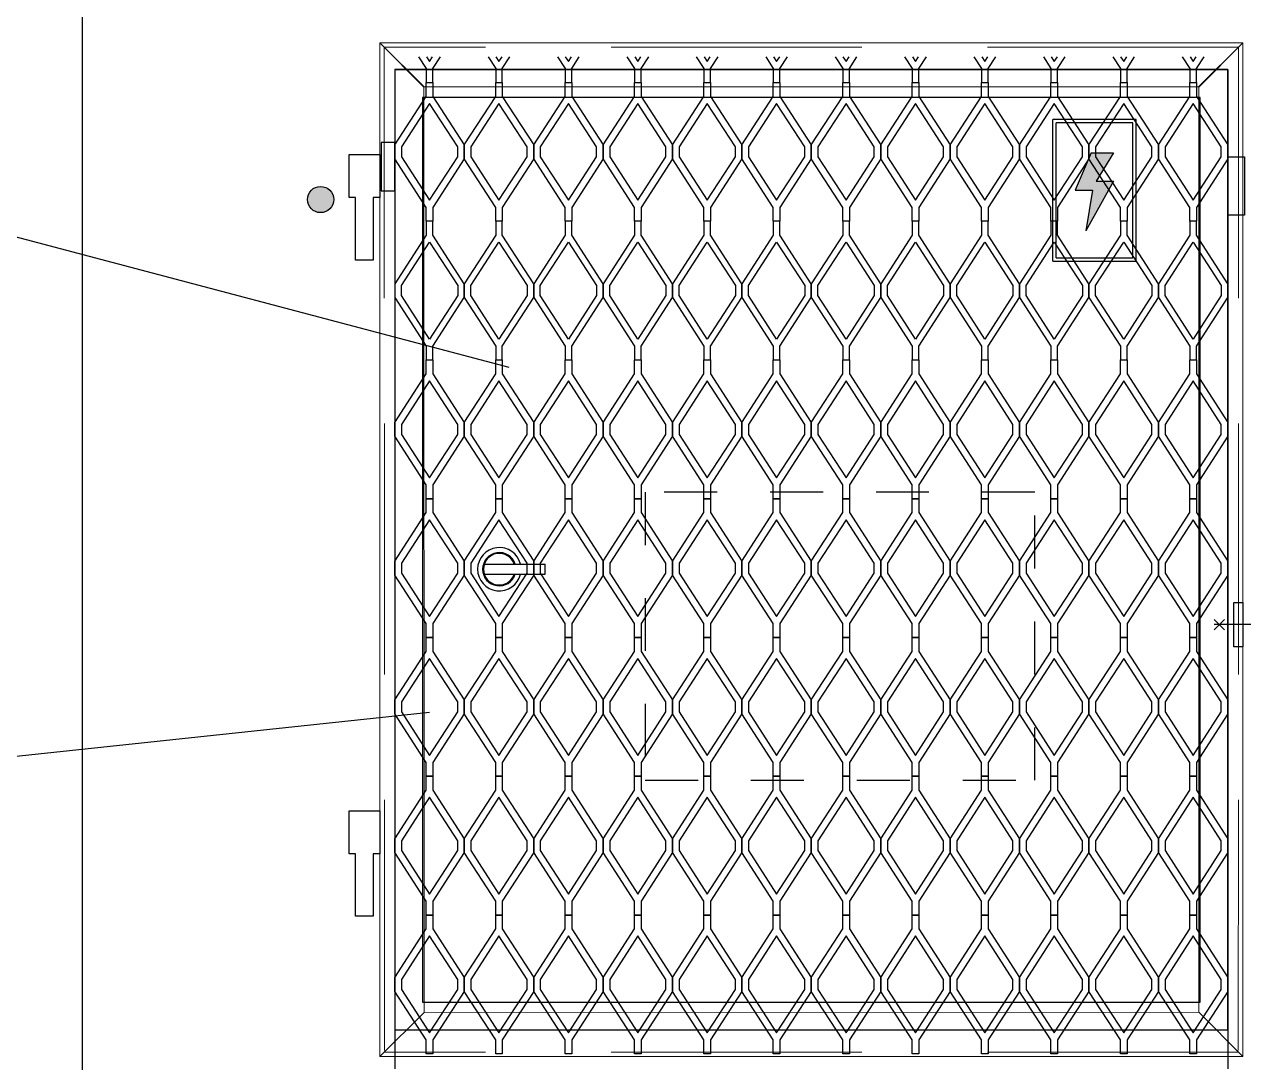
# Model space of a CAD drawing. Header units: inches. Extents: x -7660 to 802, y -193 to 3.
# Drawn here: x 498.898 to 501.201, y -137.889 to -135.927 of the extents above; entities that cross this region are included whole.
import ezdxf

# ---------------------------------------------------------------- set-up
doc = ezdxf.new("R2010")
doc.units = ezdxf.units.IN
doc.header["$MEASUREMENT"] = 0
doc.linetypes.add('HIDDEN', pattern=[0.375, 0.25, -0.125])
for name, color, linetype in [('A instalar', 10, 'Continuous'), ('A_DETALHES', 7, 'Continuous'), ('G', 3, 'Continuous'), ('PENA-02', 1, 'Continuous'), ('PENA-05', 4, 'Continuous'), ('TEXTO', 7, 'Continuous'), ('TR', 6, 'HIDDEN')]:
    doc.layers.add(name, color=color, linetype=linetype)
doc.styles.get("Standard").update_dxf_attribs({"font": 'arial.ttf'})

# ---------------------------------------------------------------- blocks, each defined once
blk = doc.blocks.new('FPROJ')
at = {"color": 6, "linetype": 'Continuous'}
for p, q in [((-3.72, 15.34), (3.72, 22.78)), ((-3.72, 22.78), (3.72, 15.34)), ((-3.72, -21.13), (3.72, -28.57)), ((-3.72, -28.57), (3.72, -21.13))]:
    blk.add_line(p, q, dxfattribs=at)
at = {"color": 3, "linetype": 'Continuous'}
blk.add_line((0, 22.78), (0, -28.57), dxfattribs=at)
at = {"flags": 1}
for tag, p in [('DIAMETRO', (2.4, 0.24)), ('G(FRENTE)', (2.4, -4.1)), ('G(ATRAS)', (2.4, -8.8))]:
    blk.add_attdef(tag, p, '', height=2, dxfattribs=at)
blk = doc.blocks.new('fgdgdf.5.g5fd.56g.d')
at = {"layer": 'TEXTO'}
h = blk.add_hatch(color=8, dxfattribs=at)
h.paths.add_polyline_path([(-3.1935, 2.7366, 0.349248), (-3.2189, 2.7164), (-3.1935, 2.7105)])
h.paths.add_polyline_path([(-3.1935, 2.7105), (-3.2189, 2.7164, 0.056755), (-3.2195, 2.7105, 0.414214), (-3.1935, 2.6844)])
h.paths.add_polyline_path([(-3.1674, 2.7105, 0.414214), (-3.1935, 2.7366), (-3.1935, 2.6844, 0.414214)])
at = {"layer": 'A instalar', "color": 4}
blk.add_line((-3.668, -2.3421), (-3.668, 3.9654), dxfattribs=at)
at = {"layer": 'A_DETALHES', "color": 1, "linetype": 'Continuous'}
for p, q in [((-3.0456, 2.9694), (-3.0456, 0.9777)), ((-3.0456, 2.9694), (-1.3857, 2.9694)), ((-1.3857, 2.9694), (-1.3857, 0.9777)), ((-2.8675, 1.9835), (-2.7462, 1.9835)), ((-2.7462, 1.9636), (-2.7462, 1.9835)), ((-2.8675, 1.9636), (-2.7462, 1.9636))]:
    blk.add_line(p, q, dxfattribs=at)
at = {"layer": 'A_DETALHES', "linetype": 'Continuous'}
for p, q in [((-1.7343, 2.5877), (-1.7343, 2.8699)), ((-1.5683, 2.8699), (-1.7343, 2.8699)), ((-1.7343, 2.5877), (-1.7343, 2.8699)), ((-1.5683, 2.8699), (-1.7343, 2.8699)), ((-1.5683, 2.5877), (-1.5683, 2.8699)), ((-1.5683, 2.5877), (-1.5683, 2.8699)), ((-1.7277, 2.5943), (-1.7277, 2.8632)), ((-1.575, 2.8632), (-1.7277, 2.8632)), ((-1.7277, 2.5943), (-1.7277, 2.8632)), ((-1.575, 2.8632), (-1.7277, 2.8632)), ((-1.575, 2.5943), (-1.575, 2.8632)), ((-1.575, 2.5943), (-1.575, 2.8632)), ((-1.658, 2.8033), (-1.6899, 2.729)), ((-1.658, 2.8033), (-1.6899, 2.729)), ((-1.658, 2.8033), (-1.6138, 2.8033)), ((-1.658, 2.8033), (-1.6138, 2.8033)), ((-1.6138, 2.8033), (-1.6482, 2.7469)), ((-1.6138, 2.8033), (-1.6482, 2.7469)), ((-1.6138, 2.7469), (-1.6686, 2.6481)), ((-1.6138, 2.7469), (-1.6686, 2.6481)), ((-1.6482, 2.7469), (-1.6138, 2.7469)), ((-1.6482, 2.7469), (-1.6138, 2.7469)), ((-1.6899, 2.729), (-1.6555, 2.729)), ((-1.6899, 2.729), (-1.6555, 2.729)), ((-1.6555, 2.729), (-1.6686, 2.6481)), ((-1.6555, 2.729), (-1.6686, 2.6481)), ((-1.7343, 2.5877), (-1.5683, 2.5877)), ((-1.7343, 2.5877), (-1.5683, 2.5877)), ((-1.7277, 2.5943), (-1.575, 2.5943)), ((-1.7277, 2.5943), (-1.575, 2.5943))]:
    blk.add_line(p, q, dxfattribs=at)
at = {"layer": 'A_DETALHES', "color": 1, "linetype": 'HIDDEN', "ltscale": 0.01}
blk.add_lwpolyline([(-2.547, 1.5527), (-1.7702, 1.5527), (-1.7702, 2.127), (-2.547, 2.127)], close=True, dxfattribs=at)
at = {"layer": 'A_DETALHES', "color": 1, "linetype": 'Continuous'}
for radius, start, end in [(0.0432, 13.3424, 346.6576), (0.0432, 13.3424, 346.6576), (0.0332, 17.4576, 342.5424), (0.0332, 17.4576, 342.5424), (0.0315, 18.4085, 341.5915)]:
    blk.add_arc((-2.8375, 1.9735), radius, start, end, dxfattribs=at)
at = {"layer": 'A_DETALHES', "color": 1, "linetype": 'HIDDEN'}
blk.add_arc((-2.8375, 1.9735), 0.0315, 18.4085, 341.5915, dxfattribs=at)
at = {"layer": 'A_DETALHES', "linetype": 'Continuous'}
for points in [[(-1.6555, 2.729), (-1.6899, 2.729), (-1.658, 2.8033), (-1.6899, 2.729)], [(-1.6555, 2.729), (-1.6899, 2.729), (-1.658, 2.8033), (-1.6899, 2.729)], [(-1.6555, 2.729), (-1.658, 2.8033), (-1.6138, 2.8033), (-1.658, 2.8033)], [(-1.6555, 2.729), (-1.658, 2.8033), (-1.6138, 2.8033), (-1.658, 2.8033)], [(-1.6686, 2.6481), (-1.6138, 2.7469), (-1.6482, 2.7469), (-1.6138, 2.7469)], [(-1.6686, 2.6481), (-1.6138, 2.7469), (-1.6482, 2.7469), (-1.6138, 2.7469)], [(-1.6686, 2.6481), (-1.6498, 2.7392), (-1.6555, 2.729), (-1.6498, 2.7392)], [(-1.6686, 2.6481), (-1.6498, 2.7392), (-1.6555, 2.729), (-1.6498, 2.7392)]]:
    blk.add_solid(points, dxfattribs=at)
at = {"layer": 'G', "lineweight": 0}
for points in [[(-2.9869, 1.0897), (-2.9876, 2.9342), (-3.0754, 3.0227), (-3.0754, 1.0019)], [(-1.3559, 3.0227), (-3.0754, 3.0227), (-2.9869, 2.9349), (-1.4444, 2.9349)], [(-1.4438, 1.0904), (-1.4438, 2.9342), (-1.3559, 3.0227), (-1.3559, 1.0019)], [(-1.3559, 1.0019), (-3.0754, 1.0019), (-2.9869, 1.0897), (-1.4438, 1.0904)]]:
    blk.add_lwpolyline(points, close=True, dxfattribs=at)
at = {"layer": 'G', "color": 9}
for points in [[(-2.9982, 2.995), (-2.983, 2.9715), (-2.983, 2.9439), (-2.9698, 2.9439), (-2.9698, 2.9715), (-2.9546, 2.995)], [(-2.9825, 2.995), (-2.9764, 2.9856), (-2.9703, 2.995)], [(-2.8599, 2.995), (-2.8447, 2.9715), (-2.8447, 2.9439), (-2.8315, 2.9439), (-2.8315, 2.9715), (-2.8163, 2.995)], [(-2.8442, 2.995), (-2.8381, 2.9856), (-2.832, 2.995)], [(-2.7216, 2.995), (-2.7064, 2.9715), (-2.7064, 2.9439), (-2.6932, 2.9439), (-2.6932, 2.9715), (-2.678, 2.995)], [(-2.7059, 2.995), (-2.6998, 2.9856), (-2.6937, 2.995)], [(-2.5832, 2.995), (-2.568, 2.9715), (-2.568, 2.9439), (-2.5549, 2.9439), (-2.5549, 2.9715), (-2.5397, 2.995)], [(-2.5676, 2.995), (-2.5615, 2.9856), (-2.5554, 2.995)], [(-2.4449, 2.995), (-2.4297, 2.9715), (-2.4297, 2.9439), (-2.4166, 2.9439), (-2.4166, 2.9715), (-2.4014, 2.995)], [(-2.4292, 2.995), (-2.4231, 2.9856), (-2.417, 2.995)], [(-2.3066, 2.995), (-2.2914, 2.9715), (-2.2914, 2.9439), (-2.2782, 2.9439), (-2.2782, 2.9715), (-2.263, 2.995)], [(-2.2909, 2.995), (-2.2848, 2.9856), (-2.2787, 2.995)], [(-2.1683, 2.995), (-2.1531, 2.9715), (-2.1531, 2.9439), (-2.1399, 2.9439), (-2.1399, 2.9715), (-2.1247, 2.995)], [(-2.1526, 2.995), (-2.1465, 2.9856), (-2.1404, 2.995)], [(-2.03, 2.995), (-2.0148, 2.9715), (-2.0148, 2.9439), (-2.0016, 2.9439), (-2.0016, 2.9715), (-1.9864, 2.995)], [(-2.0143, 2.995), (-2.0082, 2.9856), (-2.0021, 2.995)], [(-1.8916, 2.995), (-1.8764, 2.9715), (-1.8764, 2.9439), (-1.8633, 2.9439), (-1.8633, 2.9715), (-1.8481, 2.995)], [(-1.876, 2.995), (-1.8699, 2.9856), (-1.8638, 2.995)], [(-1.7533, 2.995), (-1.7381, 2.9715), (-1.7381, 2.9439), (-1.7249, 2.9439), (-1.7249, 2.9715), (-1.7098, 2.995)], [(-1.7376, 2.995), (-1.7315, 2.9856), (-1.7254, 2.995)], [(-1.7376, 2.995), (-1.7315, 2.9856), (-1.7254, 2.995)], [(-1.615, 2.995), (-1.5998, 2.9715), (-1.5998, 2.9439), (-1.5866, 2.9439), (-1.5866, 2.9715), (-1.5714, 2.995)], [(-1.615, 2.995), (-1.5998, 2.9715), (-1.5998, 2.9439), (-1.5866, 2.9439), (-1.5866, 2.9715), (-1.5714, 2.995)], [(-1.5993, 2.995), (-1.5932, 2.9856), (-1.5871, 2.995)], [(-1.5993, 2.995), (-1.5932, 2.9856), (-1.5871, 2.995)], [(-1.4767, 2.995), (-1.4615, 2.9715), (-1.4615, 2.9439), (-1.4483, 2.9439), (-1.4483, 2.9715), (-1.4331, 2.995)], [(-1.4767, 2.995), (-1.4615, 2.9715), (-1.4615, 2.9439), (-1.4483, 2.9439), (-1.4483, 2.9715), (-1.4331, 2.995)], [(-1.461, 2.995), (-1.4549, 2.9856), (-1.4488, 2.995)], [(-1.461, 2.995), (-1.4549, 2.9856), (-1.4488, 2.995)]]:
    blk.add_lwpolyline(points, dxfattribs=at)
for points in [[(-2.9698, 2.9162), (-2.9073, 2.8194), (-2.9073, 2.7917), (-2.9698, 2.6949), (-2.9698, 2.6672), (-2.983, 2.6672), (-2.983, 2.6949), (-3.0456, 2.7917), (-3.0456, 2.8194), (-2.983, 2.9162), (-2.983, 2.9439), (-2.9698, 2.9439)], [(-2.8315, 2.9162), (-2.7689, 2.8194), (-2.7689, 2.7917), (-2.8315, 2.6949), (-2.8315, 2.6672), (-2.8447, 2.6672), (-2.8447, 2.6949), (-2.9073, 2.7917), (-2.9073, 2.8194), (-2.8447, 2.9162), (-2.8447, 2.9439), (-2.8315, 2.9439)], [(-2.6932, 2.9162), (-2.6306, 2.8194), (-2.6306, 2.7917), (-2.6932, 2.6949), (-2.6932, 2.6672), (-2.7064, 2.6672), (-2.7064, 2.6949), (-2.7689, 2.7917), (-2.7689, 2.8194), (-2.7064, 2.9162), (-2.7064, 2.9439), (-2.6932, 2.9439)], [(-2.5549, 2.9162), (-2.4923, 2.8194), (-2.4923, 2.7917), (-2.5549, 2.6949), (-2.5549, 2.6672), (-2.568, 2.6672), (-2.568, 2.6949), (-2.6306, 2.7917), (-2.6306, 2.8194), (-2.568, 2.9162), (-2.568, 2.9439), (-2.5549, 2.9439)], [(-2.4166, 2.9162), (-2.354, 2.8194), (-2.354, 2.7917), (-2.4166, 2.6949), (-2.4166, 2.6672), (-2.4297, 2.6672), (-2.4297, 2.6949), (-2.4923, 2.7917), (-2.4923, 2.8194), (-2.4297, 2.9162), (-2.4297, 2.9439), (-2.4166, 2.9439)], [(-2.2782, 2.9162), (-2.2157, 2.8194), (-2.2157, 2.7917), (-2.2782, 2.6949), (-2.2782, 2.6672), (-2.2914, 2.6672), (-2.2914, 2.6949), (-2.354, 2.7917), (-2.354, 2.8194), (-2.2914, 2.9162), (-2.2914, 2.9439), (-2.2782, 2.9439)], [(-2.1399, 2.9162), (-2.0773, 2.8194), (-2.0773, 2.7917), (-2.1399, 2.6949), (-2.1399, 2.6672), (-2.1531, 2.6672), (-2.1531, 2.6949), (-2.2157, 2.7917), (-2.2157, 2.8194), (-2.1531, 2.9162), (-2.1531, 2.9439), (-2.1399, 2.9439)], [(-2.0016, 2.9162), (-1.939, 2.8194), (-1.939, 2.7917), (-2.0016, 2.6949), (-2.0016, 2.6672), (-2.0148, 2.6672), (-2.0148, 2.6949), (-2.0773, 2.7917), (-2.0773, 2.8194), (-2.0148, 2.9162), (-2.0148, 2.9439), (-2.0016, 2.9439)], [(-1.8633, 2.9162), (-1.8007, 2.8194), (-1.8007, 2.7917), (-1.8633, 2.6949), (-1.8633, 2.6672), (-1.8764, 2.6672), (-1.8764, 2.6949), (-1.939, 2.7917), (-1.939, 2.8194), (-1.8764, 2.9162), (-1.8764, 2.9439), (-1.8633, 2.9439)], [(-1.7249, 2.9162), (-1.6624, 2.8194), (-1.6624, 2.7917), (-1.7249, 2.6949), (-1.7249, 2.6672), (-1.7381, 2.6672), (-1.7381, 2.6949), (-1.8007, 2.7917), (-1.8007, 2.8194), (-1.7381, 2.9162), (-1.7381, 2.9439), (-1.7249, 2.9439)], [(-1.5866, 2.9162), (-1.5241, 2.8194), (-1.5241, 2.7917), (-1.5866, 2.6949), (-1.5866, 2.6672), (-1.5998, 2.6672), (-1.5998, 2.6949), (-1.6624, 2.7917), (-1.6624, 2.8194), (-1.5998, 2.9162), (-1.5998, 2.9439), (-1.5866, 2.9439)], [(-1.5866, 2.9162), (-1.5241, 2.8194), (-1.5241, 2.7917), (-1.5866, 2.6949), (-1.5866, 2.6672), (-1.5998, 2.6672), (-1.5998, 2.6949), (-1.6624, 2.7917), (-1.6624, 2.8194), (-1.5998, 2.9162), (-1.5998, 2.9439), (-1.5866, 2.9439)], [(-1.4483, 2.9162), (-1.3857, 2.8194), (-1.3857, 2.7917), (-1.4483, 2.6949), (-1.4483, 2.6672), (-1.4615, 2.6672), (-1.4615, 2.6949), (-1.5241, 2.7917), (-1.5241, 2.8194), (-1.4615, 2.9162), (-1.4615, 2.9439), (-1.4483, 2.9439)], [(-1.4483, 2.9162), (-1.3857, 2.8194), (-1.3857, 2.7917), (-1.4483, 2.6949), (-1.4483, 2.6672), (-1.4615, 2.6672), (-1.4615, 2.6949), (-1.5241, 2.7917), (-1.5241, 2.8194), (-1.4615, 2.9162), (-1.4615, 2.9439), (-1.4483, 2.9439)], [(-2.9204, 2.7956), (-2.9204, 2.8155), (-2.9764, 2.9021), (-3.0324, 2.8155), (-3.0324, 2.7956), (-2.9764, 2.709)], [(-2.7821, 2.7956), (-2.7821, 2.8155), (-2.8381, 2.9021), (-2.8941, 2.8155), (-2.8941, 2.7956), (-2.8381, 2.709)], [(-2.6438, 2.7956), (-2.6438, 2.8155), (-2.6998, 2.9021), (-2.7558, 2.8155), (-2.7558, 2.7956), (-2.6998, 2.709)], [(-2.5055, 2.7956), (-2.5055, 2.8155), (-2.5615, 2.9021), (-2.6174, 2.8155), (-2.6174, 2.7956), (-2.5615, 2.709)], [(-2.3671, 2.7956), (-2.3671, 2.8155), (-2.4231, 2.9021), (-2.4791, 2.8155), (-2.4791, 2.7956), (-2.4231, 2.709)], [(-2.2288, 2.7956), (-2.2288, 2.8155), (-2.2848, 2.9021), (-2.3408, 2.8155), (-2.3408, 2.7956), (-2.2848, 2.709)], [(-2.0905, 2.7956), (-2.0905, 2.8155), (-2.1465, 2.9021), (-2.2025, 2.8155), (-2.2025, 2.7956), (-2.1465, 2.709)], [(-1.9522, 2.7956), (-1.9522, 2.8155), (-2.0082, 2.9021), (-2.0642, 2.8155), (-2.0642, 2.7956), (-2.0082, 2.709)], [(-1.8139, 2.7956), (-1.8139, 2.8155), (-1.8699, 2.9021), (-1.9258, 2.8155), (-1.9258, 2.7956), (-1.8699, 2.709)], [(-1.6755, 2.7956), (-1.6755, 2.8155), (-1.7315, 2.9021), (-1.7875, 2.8155), (-1.7875, 2.7956), (-1.7315, 2.709)], [(-1.5372, 2.7956), (-1.5372, 2.8155), (-1.5932, 2.9021), (-1.6492, 2.8155), (-1.6492, 2.7956), (-1.5932, 2.709)], [(-1.5372, 2.7956), (-1.5372, 2.8155), (-1.5932, 2.9021), (-1.6492, 2.8155), (-1.6492, 2.7956), (-1.5932, 2.709)], [(-1.3989, 2.7956), (-1.3989, 2.8155), (-1.4549, 2.9021), (-1.5109, 2.8155), (-1.5109, 2.7956), (-1.4549, 2.709)], [(-1.3989, 2.7956), (-1.3989, 2.8155), (-1.4549, 2.9021), (-1.5109, 2.8155), (-1.5109, 2.7956), (-1.4549, 2.709)], [(-2.9698, 2.4182), (-2.9073, 2.5151), (-2.9073, 2.5427), (-2.9698, 2.6396), (-2.9698, 2.6672), (-2.983, 2.6672), (-2.983, 2.6396), (-3.0456, 2.5427), (-3.0456, 2.5151), (-2.983, 2.4182), (-2.983, 2.3906), (-2.9698, 2.3906)], [(-2.8315, 2.4182), (-2.7689, 2.5151), (-2.7689, 2.5427), (-2.8315, 2.6396), (-2.8315, 2.6672), (-2.8447, 2.6672), (-2.8447, 2.6396), (-2.9073, 2.5427), (-2.9073, 2.5151), (-2.8447, 2.4182), (-2.8447, 2.3906), (-2.8315, 2.3906)], [(-2.6932, 2.4182), (-2.6306, 2.5151), (-2.6306, 2.5427), (-2.6932, 2.6396), (-2.6932, 2.6672), (-2.7064, 2.6672), (-2.7064, 2.6396), (-2.7689, 2.5427), (-2.7689, 2.5151), (-2.7064, 2.4182), (-2.7064, 2.3906), (-2.6932, 2.3906)], [(-2.5549, 2.4182), (-2.4923, 2.5151), (-2.4923, 2.5427), (-2.5549, 2.6396), (-2.5549, 2.6672), (-2.568, 2.6672), (-2.568, 2.6396), (-2.6306, 2.5427), (-2.6306, 2.5151), (-2.568, 2.4182), (-2.568, 2.3906), (-2.5549, 2.3906)], [(-2.4166, 2.4182), (-2.354, 2.5151), (-2.354, 2.5427), (-2.4166, 2.6396), (-2.4166, 2.6672), (-2.4297, 2.6672), (-2.4297, 2.6396), (-2.4923, 2.5427), (-2.4923, 2.5151), (-2.4297, 2.4182), (-2.4297, 2.3906), (-2.4166, 2.3906)], [(-2.2782, 2.4182), (-2.2157, 2.5151), (-2.2157, 2.5427), (-2.2782, 2.6396), (-2.2782, 2.6672), (-2.2914, 2.6672), (-2.2914, 2.6396), (-2.354, 2.5427), (-2.354, 2.5151), (-2.2914, 2.4182), (-2.2914, 2.3906), (-2.2782, 2.3906)], [(-2.1399, 2.4182), (-2.0773, 2.5151), (-2.0773, 2.5427), (-2.1399, 2.6396), (-2.1399, 2.6672), (-2.1531, 2.6672), (-2.1531, 2.6396), (-2.2157, 2.5427), (-2.2157, 2.5151), (-2.1531, 2.4182), (-2.1531, 2.3906), (-2.1399, 2.3906)], [(-2.0016, 2.4182), (-1.939, 2.5151), (-1.939, 2.5427), (-2.0016, 2.6396), (-2.0016, 2.6672), (-2.0148, 2.6672), (-2.0148, 2.6396), (-2.0773, 2.5427), (-2.0773, 2.5151), (-2.0148, 2.4182), (-2.0148, 2.3906), (-2.0016, 2.3906)], [(-1.8633, 2.4182), (-1.8007, 2.5151), (-1.8007, 2.5427), (-1.8633, 2.6396), (-1.8633, 2.6672), (-1.8764, 2.6672), (-1.8764, 2.6396), (-1.939, 2.5427), (-1.939, 2.5151), (-1.8764, 2.4182), (-1.8764, 2.3906), (-1.8633, 2.3906)], [(-1.7249, 2.4182), (-1.6624, 2.5151), (-1.6624, 2.5427), (-1.7249, 2.6396), (-1.7249, 2.6672), (-1.7381, 2.6672), (-1.7381, 2.6396), (-1.8007, 2.5427), (-1.8007, 2.5151), (-1.7381, 2.4182), (-1.7381, 2.3906), (-1.7249, 2.3906)], [(-1.5866, 2.4182), (-1.5241, 2.5151), (-1.5241, 2.5427), (-1.5866, 2.6396), (-1.5866, 2.6672), (-1.5998, 2.6672), (-1.5998, 2.6396), (-1.6624, 2.5427), (-1.6624, 2.5151), (-1.5998, 2.4182), (-1.5998, 2.3906), (-1.5866, 2.3906)], [(-1.5866, 2.4182), (-1.5241, 2.5151), (-1.5241, 2.5427), (-1.5866, 2.6396), (-1.5866, 2.6672), (-1.5998, 2.6672), (-1.5998, 2.6396), (-1.6624, 2.5427), (-1.6624, 2.5151), (-1.5998, 2.4182), (-1.5998, 2.3906), (-1.5866, 2.3906)], [(-1.4483, 2.4182), (-1.3857, 2.5151), (-1.3857, 2.5427), (-1.4483, 2.6396), (-1.4483, 2.6672), (-1.4615, 2.6672), (-1.4615, 2.6396), (-1.5241, 2.5427), (-1.5241, 2.5151), (-1.4615, 2.4182), (-1.4615, 2.3906), (-1.4483, 2.3906)], [(-1.4483, 2.4182), (-1.3857, 2.5151), (-1.3857, 2.5427), (-1.4483, 2.6396), (-1.4483, 2.6672), (-1.4615, 2.6672), (-1.4615, 2.6396), (-1.5241, 2.5427), (-1.5241, 2.5151), (-1.4615, 2.4182), (-1.4615, 2.3906), (-1.4483, 2.3906)], [(-2.9204, 2.5388), (-2.9204, 2.519), (-2.9764, 2.4323), (-3.0324, 2.519), (-3.0324, 2.5388), (-2.9764, 2.6255)], [(-2.7821, 2.5388), (-2.7821, 2.519), (-2.8381, 2.4323), (-2.8941, 2.519), (-2.8941, 2.5388), (-2.8381, 2.6255)], [(-2.6438, 2.5388), (-2.6438, 2.519), (-2.6998, 2.4323), (-2.7558, 2.519), (-2.7558, 2.5388), (-2.6998, 2.6255)], [(-2.5055, 2.5388), (-2.5055, 2.519), (-2.5615, 2.4323), (-2.6174, 2.519), (-2.6174, 2.5388), (-2.5615, 2.6255)], [(-2.3671, 2.5388), (-2.3671, 2.519), (-2.4231, 2.4323), (-2.4791, 2.519), (-2.4791, 2.5388), (-2.4231, 2.6255)], [(-2.2288, 2.5388), (-2.2288, 2.519), (-2.2848, 2.4323), (-2.3408, 2.519), (-2.3408, 2.5388), (-2.2848, 2.6255)], [(-2.0905, 2.5388), (-2.0905, 2.519), (-2.1465, 2.4323), (-2.2025, 2.519), (-2.2025, 2.5388), (-2.1465, 2.6255)], [(-1.9522, 2.5388), (-1.9522, 2.519), (-2.0082, 2.4323), (-2.0642, 2.519), (-2.0642, 2.5388), (-2.0082, 2.6255)], [(-1.8139, 2.5388), (-1.8139, 2.519), (-1.8699, 2.4323), (-1.9258, 2.519), (-1.9258, 2.5388), (-1.8699, 2.6255)], [(-1.6755, 2.5388), (-1.6755, 2.519), (-1.7315, 2.4323), (-1.7875, 2.519), (-1.7875, 2.5388), (-1.7315, 2.6255)], [(-1.5372, 2.5388), (-1.5372, 2.519), (-1.5932, 2.4323), (-1.6492, 2.519), (-1.6492, 2.5388), (-1.5932, 2.6255)], [(-1.5372, 2.5388), (-1.5372, 2.519), (-1.5932, 2.4323), (-1.6492, 2.519), (-1.6492, 2.5388), (-1.5932, 2.6255)], [(-1.3989, 2.5388), (-1.3989, 2.519), (-1.4549, 2.4323), (-1.5109, 2.519), (-1.5109, 2.5388), (-1.4549, 2.6255)], [(-1.3989, 2.5388), (-1.3989, 2.519), (-1.4549, 2.4323), (-1.5109, 2.519), (-1.5109, 2.5388), (-1.4549, 2.6255)], [(-2.9698, 2.3629), (-2.9073, 2.2661), (-2.9073, 2.2384), (-2.9698, 2.1416), (-2.9698, 2.1139), (-2.983, 2.1139), (-2.983, 2.1416), (-3.0456, 2.2384), (-3.0456, 2.2661), (-2.983, 2.3629), (-2.983, 2.3906), (-2.9698, 2.3906)], [(-2.8315, 2.3629), (-2.7689, 2.2661), (-2.7689, 2.2384), (-2.8315, 2.1416), (-2.8315, 2.1139), (-2.8447, 2.1139), (-2.8447, 2.1416), (-2.9073, 2.2384), (-2.9073, 2.2661), (-2.8447, 2.3629), (-2.8447, 2.3906), (-2.8315, 2.3906)], [(-2.6932, 2.3629), (-2.6306, 2.2661), (-2.6306, 2.2384), (-2.6932, 2.1416), (-2.6932, 2.1139), (-2.7064, 2.1139), (-2.7064, 2.1416), (-2.7689, 2.2384), (-2.7689, 2.2661), (-2.7064, 2.3629), (-2.7064, 2.3906), (-2.6932, 2.3906)], [(-2.5549, 2.3629), (-2.4923, 2.2661), (-2.4923, 2.2384), (-2.5549, 2.1416), (-2.5549, 2.1139), (-2.568, 2.1139), (-2.568, 2.1416), (-2.6306, 2.2384), (-2.6306, 2.2661), (-2.568, 2.3629), (-2.568, 2.3906), (-2.5549, 2.3906)], [(-2.4166, 2.3629), (-2.354, 2.2661), (-2.354, 2.2384), (-2.4166, 2.1416), (-2.4166, 2.1139), (-2.4297, 2.1139), (-2.4297, 2.1416), (-2.4923, 2.2384), (-2.4923, 2.2661), (-2.4297, 2.3629), (-2.4297, 2.3906), (-2.4166, 2.3906)], [(-2.2782, 2.3629), (-2.2157, 2.2661), (-2.2157, 2.2384), (-2.2782, 2.1416), (-2.2782, 2.1139), (-2.2914, 2.1139), (-2.2914, 2.1416), (-2.354, 2.2384), (-2.354, 2.2661), (-2.2914, 2.3629), (-2.2914, 2.3906), (-2.2782, 2.3906)], [(-2.1399, 2.3629), (-2.0773, 2.2661), (-2.0773, 2.2384), (-2.1399, 2.1416), (-2.1399, 2.1139), (-2.1531, 2.1139), (-2.1531, 2.1416), (-2.2157, 2.2384), (-2.2157, 2.2661), (-2.1531, 2.3629), (-2.1531, 2.3906), (-2.1399, 2.3906)], [(-2.0016, 2.3629), (-1.939, 2.2661), (-1.939, 2.2384), (-2.0016, 2.1416), (-2.0016, 2.1139), (-2.0148, 2.1139), (-2.0148, 2.1416), (-2.0773, 2.2384), (-2.0773, 2.2661), (-2.0148, 2.3629), (-2.0148, 2.3906), (-2.0016, 2.3906)], [(-1.8633, 2.3629), (-1.8007, 2.2661), (-1.8007, 2.2384), (-1.8633, 2.1416), (-1.8633, 2.1139), (-1.8764, 2.1139), (-1.8764, 2.1416), (-1.939, 2.2384), (-1.939, 2.2661), (-1.8764, 2.3629), (-1.8764, 2.3906), (-1.8633, 2.3906)], [(-1.7249, 2.3629), (-1.6624, 2.2661), (-1.6624, 2.2384), (-1.7249, 2.1416), (-1.7249, 2.1139), (-1.7381, 2.1139), (-1.7381, 2.1416), (-1.8007, 2.2384), (-1.8007, 2.2661), (-1.7381, 2.3629), (-1.7381, 2.3906), (-1.7249, 2.3906)], [(-1.5866, 2.3629), (-1.5241, 2.2661), (-1.5241, 2.2384), (-1.5866, 2.1416), (-1.5866, 2.1139), (-1.5998, 2.1139), (-1.5998, 2.1416), (-1.6624, 2.2384), (-1.6624, 2.2661), (-1.5998, 2.3629), (-1.5998, 2.3906), (-1.5866, 2.3906)], [(-1.5866, 2.3629), (-1.5241, 2.2661), (-1.5241, 2.2384), (-1.5866, 2.1416), (-1.5866, 2.1139), (-1.5998, 2.1139), (-1.5998, 2.1416), (-1.6624, 2.2384), (-1.6624, 2.2661), (-1.5998, 2.3629), (-1.5998, 2.3906), (-1.5866, 2.3906)], [(-1.4483, 2.3629), (-1.3857, 2.2661), (-1.3857, 2.2384), (-1.4483, 2.1416), (-1.4483, 2.1139), (-1.4615, 2.1139), (-1.4615, 2.1416), (-1.5241, 2.2384), (-1.5241, 2.2661), (-1.4615, 2.3629), (-1.4615, 2.3906), (-1.4483, 2.3906)], [(-1.4483, 2.3629), (-1.3857, 2.2661), (-1.3857, 2.2384), (-1.4483, 2.1416), (-1.4483, 2.1139), (-1.4615, 2.1139), (-1.4615, 2.1416), (-1.5241, 2.2384), (-1.5241, 2.2661), (-1.4615, 2.3629), (-1.4615, 2.3906), (-1.4483, 2.3906)], [(-2.9204, 2.2423), (-2.9204, 2.2622), (-2.9764, 2.3488), (-3.0324, 2.2622), (-3.0324, 2.2423), (-2.9764, 2.1557)], [(-2.7821, 2.2423), (-2.7821, 2.2622), (-2.8381, 2.3488), (-2.8941, 2.2622), (-2.8941, 2.2423), (-2.8381, 2.1557)], [(-2.6438, 2.2423), (-2.6438, 2.2622), (-2.6998, 2.3488), (-2.7558, 2.2622), (-2.7558, 2.2423), (-2.6998, 2.1557)], [(-2.5055, 2.2423), (-2.5055, 2.2622), (-2.5615, 2.3488), (-2.6174, 2.2622), (-2.6174, 2.2423), (-2.5615, 2.1557)], [(-2.3671, 2.2423), (-2.3671, 2.2622), (-2.4231, 2.3488), (-2.4791, 2.2622), (-2.4791, 2.2423), (-2.4231, 2.1557)], [(-2.2288, 2.2423), (-2.2288, 2.2622), (-2.2848, 2.3488), (-2.3408, 2.2622), (-2.3408, 2.2423), (-2.2848, 2.1557)], [(-2.0905, 2.2423), (-2.0905, 2.2622), (-2.1465, 2.3488), (-2.2025, 2.2622), (-2.2025, 2.2423), (-2.1465, 2.1557)], [(-1.9522, 2.2423), (-1.9522, 2.2622), (-2.0082, 2.3488), (-2.0642, 2.2622), (-2.0642, 2.2423), (-2.0082, 2.1557)], [(-1.8139, 2.2423), (-1.8139, 2.2622), (-1.8699, 2.3488), (-1.9258, 2.2622), (-1.9258, 2.2423), (-1.8699, 2.1557)], [(-1.6755, 2.2423), (-1.6755, 2.2622), (-1.7315, 2.3488), (-1.7875, 2.2622), (-1.7875, 2.2423), (-1.7315, 2.1557)], [(-1.5372, 2.2423), (-1.5372, 2.2622), (-1.5932, 2.3488), (-1.6492, 2.2622), (-1.6492, 2.2423), (-1.5932, 2.1557)], [(-1.5372, 2.2423), (-1.5372, 2.2622), (-1.5932, 2.3488), (-1.6492, 2.2622), (-1.6492, 2.2423), (-1.5932, 2.1557)], [(-1.3989, 2.2423), (-1.3989, 2.2622), (-1.4549, 2.3488), (-1.5109, 2.2622), (-1.5109, 2.2423), (-1.4549, 2.1557)], [(-1.3989, 2.2423), (-1.3989, 2.2622), (-1.4549, 2.3488), (-1.5109, 2.2622), (-1.5109, 2.2423), (-1.4549, 2.1557)], [(-2.9698, 2.0863), (-2.9073, 1.9894), (-2.9073, 1.9618), (-2.9698, 1.865), (-2.9698, 1.8373), (-2.983, 1.8373), (-2.983, 1.865), (-3.0456, 1.9618), (-3.0456, 1.9894), (-2.983, 2.0863), (-2.983, 2.1139), (-2.9698, 2.1139)], [(-2.8315, 2.0863), (-2.7689, 1.9894), (-2.7689, 1.9618), (-2.8315, 1.865), (-2.8315, 1.8373), (-2.8447, 1.8373), (-2.8447, 1.865), (-2.9073, 1.9618), (-2.9073, 1.9894), (-2.8447, 2.0863), (-2.8447, 2.1139), (-2.8315, 2.1139)], [(-2.6932, 2.0863), (-2.6306, 1.9894), (-2.6306, 1.9618), (-2.6932, 1.865), (-2.6932, 1.8373), (-2.7064, 1.8373), (-2.7064, 1.865), (-2.7689, 1.9618), (-2.7689, 1.9894), (-2.7064, 2.0863), (-2.7064, 2.1139), (-2.6932, 2.1139)], [(-2.5549, 2.0863), (-2.4923, 1.9894), (-2.4923, 1.9618), (-2.5549, 1.865), (-2.5549, 1.8373), (-2.568, 1.8373), (-2.568, 1.865), (-2.6306, 1.9618), (-2.6306, 1.9894), (-2.568, 2.0863), (-2.568, 2.1139), (-2.5549, 2.1139)], [(-2.4166, 2.0863), (-2.354, 1.9894), (-2.354, 1.9618), (-2.4166, 1.865), (-2.4166, 1.8373), (-2.4297, 1.8373), (-2.4297, 1.865), (-2.4923, 1.9618), (-2.4923, 1.9894), (-2.4297, 2.0863), (-2.4297, 2.1139), (-2.4166, 2.1139)], [(-2.2782, 2.0863), (-2.2157, 1.9894), (-2.2157, 1.9618), (-2.2782, 1.865), (-2.2782, 1.8373), (-2.2914, 1.8373), (-2.2914, 1.865), (-2.354, 1.9618), (-2.354, 1.9894), (-2.2914, 2.0863), (-2.2914, 2.1139), (-2.2782, 2.1139)], [(-2.1399, 2.0863), (-2.0773, 1.9894), (-2.0773, 1.9618), (-2.1399, 1.865), (-2.1399, 1.8373), (-2.1531, 1.8373), (-2.1531, 1.865), (-2.2157, 1.9618), (-2.2157, 1.9894), (-2.1531, 2.0863), (-2.1531, 2.1139), (-2.1399, 2.1139)], [(-2.0016, 2.0863), (-1.939, 1.9894), (-1.939, 1.9618), (-2.0016, 1.865), (-2.0016, 1.8373), (-2.0148, 1.8373), (-2.0148, 1.865), (-2.0773, 1.9618), (-2.0773, 1.9894), (-2.0148, 2.0863), (-2.0148, 2.1139), (-2.0016, 2.1139)], [(-1.8633, 2.0863), (-1.8007, 1.9894), (-1.8007, 1.9618), (-1.8633, 1.865), (-1.8633, 1.8373), (-1.8764, 1.8373), (-1.8764, 1.865), (-1.939, 1.9618), (-1.939, 1.9894), (-1.8764, 2.0863), (-1.8764, 2.1139), (-1.8633, 2.1139)], [(-1.7249, 2.0863), (-1.6624, 1.9894), (-1.6624, 1.9618), (-1.7249, 1.865), (-1.7249, 1.8373), (-1.7381, 1.8373), (-1.7381, 1.865), (-1.8007, 1.9618), (-1.8007, 1.9894), (-1.7381, 2.0863), (-1.7381, 2.1139), (-1.7249, 2.1139)], [(-1.5866, 2.0863), (-1.5241, 1.9894), (-1.5241, 1.9618), (-1.5866, 1.865), (-1.5866, 1.8373), (-1.5998, 1.8373), (-1.5998, 1.865), (-1.6624, 1.9618), (-1.6624, 1.9894), (-1.5998, 2.0863), (-1.5998, 2.1139), (-1.5866, 2.1139)], [(-1.4483, 2.0863), (-1.3857, 1.9894), (-1.3857, 1.9618), (-1.4483, 1.865), (-1.4483, 1.8373), (-1.4615, 1.8373), (-1.4615, 1.865), (-1.5241, 1.9618), (-1.5241, 1.9894), (-1.4615, 2.0863), (-1.4615, 2.1139), (-1.4483, 2.1139)], [(-2.9204, 1.9657), (-2.9204, 1.9856), (-2.9764, 2.0722), (-3.0324, 1.9856), (-3.0324, 1.9657), (-2.9764, 1.879)], [(-2.7821, 1.9657), (-2.7821, 1.9856), (-2.8381, 2.0722), (-2.8941, 1.9856), (-2.8941, 1.9657), (-2.8381, 1.879)], [(-2.6438, 1.9657), (-2.6438, 1.9856), (-2.6998, 2.0722), (-2.7558, 1.9856), (-2.7558, 1.9657), (-2.6998, 1.879)], [(-2.5055, 1.9657), (-2.5055, 1.9856), (-2.5615, 2.0722), (-2.6174, 1.9856), (-2.6174, 1.9657), (-2.5615, 1.879)], [(-2.3671, 1.9657), (-2.3671, 1.9856), (-2.4231, 2.0722), (-2.4791, 1.9856), (-2.4791, 1.9657), (-2.4231, 1.879)], [(-2.2288, 1.9657), (-2.2288, 1.9856), (-2.2848, 2.0722), (-2.3408, 1.9856), (-2.3408, 1.9657), (-2.2848, 1.879)], [(-2.0905, 1.9657), (-2.0905, 1.9856), (-2.1465, 2.0722), (-2.2025, 1.9856), (-2.2025, 1.9657), (-2.1465, 1.879)], [(-1.9522, 1.9657), (-1.9522, 1.9856), (-2.0082, 2.0722), (-2.0642, 1.9856), (-2.0642, 1.9657), (-2.0082, 1.879)], [(-1.8139, 1.9657), (-1.8139, 1.9856), (-1.8699, 2.0722), (-1.9258, 1.9856), (-1.9258, 1.9657), (-1.8699, 1.879)], [(-1.6755, 1.9657), (-1.6755, 1.9856), (-1.7315, 2.0722), (-1.7875, 1.9856), (-1.7875, 1.9657), (-1.7315, 1.879)], [(-1.5372, 1.9657), (-1.5372, 1.9856), (-1.5932, 2.0722), (-1.6492, 1.9856), (-1.6492, 1.9657), (-1.5932, 1.879)], [(-1.3989, 1.9657), (-1.3989, 1.9856), (-1.4549, 2.0722), (-1.5109, 1.9856), (-1.5109, 1.9657), (-1.4549, 1.879)], [(-2.9698, 1.8096), (-2.9073, 1.7128), (-2.9073, 1.6851), (-2.9698, 1.5883), (-2.9698, 1.5607), (-2.983, 1.5607), (-2.983, 1.5883), (-3.0456, 1.6851), (-3.0456, 1.7128), (-2.983, 1.8096), (-2.983, 1.8373), (-2.9698, 1.8373)], [(-2.8315, 1.8096), (-2.7689, 1.7128), (-2.7689, 1.6851), (-2.8315, 1.5883), (-2.8315, 1.5607), (-2.8447, 1.5607), (-2.8447, 1.5883), (-2.9073, 1.6851), (-2.9073, 1.7128), (-2.8447, 1.8096), (-2.8447, 1.8373), (-2.8315, 1.8373)], [(-2.6932, 1.8096), (-2.6306, 1.7128), (-2.6306, 1.6851), (-2.6932, 1.5883), (-2.6932, 1.5607), (-2.7064, 1.5607), (-2.7064, 1.5883), (-2.7689, 1.6851), (-2.7689, 1.7128), (-2.7064, 1.8096), (-2.7064, 1.8373), (-2.6932, 1.8373)], [(-2.5549, 1.8096), (-2.4923, 1.7128), (-2.4923, 1.6851), (-2.5549, 1.5883), (-2.5549, 1.5607), (-2.568, 1.5607), (-2.568, 1.5883), (-2.6306, 1.6851), (-2.6306, 1.7128), (-2.568, 1.8096), (-2.568, 1.8373), (-2.5549, 1.8373)], [(-2.4166, 1.8096), (-2.354, 1.7128), (-2.354, 1.6851), (-2.4166, 1.5883), (-2.4166, 1.5607), (-2.4297, 1.5607), (-2.4297, 1.5883), (-2.4923, 1.6851), (-2.4923, 1.7128), (-2.4297, 1.8096), (-2.4297, 1.8373), (-2.4166, 1.8373)], [(-2.2782, 1.8096), (-2.2157, 1.7128), (-2.2157, 1.6851), (-2.2782, 1.5883), (-2.2782, 1.5607), (-2.2914, 1.5607), (-2.2914, 1.5883), (-2.354, 1.6851), (-2.354, 1.7128), (-2.2914, 1.8096), (-2.2914, 1.8373), (-2.2782, 1.8373)], [(-2.1399, 1.8096), (-2.0773, 1.7128), (-2.0773, 1.6851), (-2.1399, 1.5883), (-2.1399, 1.5607), (-2.1531, 1.5607), (-2.1531, 1.5883), (-2.2157, 1.6851), (-2.2157, 1.7128), (-2.1531, 1.8096), (-2.1531, 1.8373), (-2.1399, 1.8373)], [(-2.0016, 1.8096), (-1.939, 1.7128), (-1.939, 1.6851), (-2.0016, 1.5883), (-2.0016, 1.5607), (-2.0148, 1.5607), (-2.0148, 1.5883), (-2.0773, 1.6851), (-2.0773, 1.7128), (-2.0148, 1.8096), (-2.0148, 1.8373), (-2.0016, 1.8373)], [(-1.8633, 1.8096), (-1.8007, 1.7128), (-1.8007, 1.6851), (-1.8633, 1.5883), (-1.8633, 1.5607), (-1.8764, 1.5607), (-1.8764, 1.5883), (-1.939, 1.6851), (-1.939, 1.7128), (-1.8764, 1.8096), (-1.8764, 1.8373), (-1.8633, 1.8373)], [(-1.7249, 1.8096), (-1.6624, 1.7128), (-1.6624, 1.6851), (-1.7249, 1.5883), (-1.7249, 1.5607), (-1.7381, 1.5607), (-1.7381, 1.5883), (-1.8007, 1.6851), (-1.8007, 1.7128), (-1.7381, 1.8096), (-1.7381, 1.8373), (-1.7249, 1.8373)], [(-1.5866, 1.8096), (-1.5241, 1.7128), (-1.5241, 1.6851), (-1.5866, 1.5883), (-1.5866, 1.5607), (-1.5998, 1.5607), (-1.5998, 1.5883), (-1.6624, 1.6851), (-1.6624, 1.7128), (-1.5998, 1.8096), (-1.5998, 1.8373), (-1.5866, 1.8373)], [(-1.4483, 1.8096), (-1.3857, 1.7128), (-1.3857, 1.6851), (-1.4483, 1.5883), (-1.4483, 1.5607), (-1.4615, 1.5607), (-1.4615, 1.5883), (-1.5241, 1.6851), (-1.5241, 1.7128), (-1.4615, 1.8096), (-1.4615, 1.8373), (-1.4483, 1.8373)], [(-2.9204, 1.689), (-2.9204, 1.7089), (-2.9764, 1.7956), (-3.0324, 1.7089), (-3.0324, 1.689), (-2.9764, 1.6024)], [(-2.7821, 1.689), (-2.7821, 1.7089), (-2.8381, 1.7956), (-2.8941, 1.7089), (-2.8941, 1.689), (-2.8381, 1.6024)], [(-2.6438, 1.689), (-2.6438, 1.7089), (-2.6998, 1.7956), (-2.7558, 1.7089), (-2.7558, 1.689), (-2.6998, 1.6024)], [(-2.5055, 1.689), (-2.5055, 1.7089), (-2.5615, 1.7956), (-2.6174, 1.7089), (-2.6174, 1.689), (-2.5615, 1.6024)], [(-2.3671, 1.689), (-2.3671, 1.7089), (-2.4231, 1.7956), (-2.4791, 1.7089), (-2.4791, 1.689), (-2.4231, 1.6024)], [(-2.2288, 1.689), (-2.2288, 1.7089), (-2.2848, 1.7956), (-2.3408, 1.7089), (-2.3408, 1.689), (-2.2848, 1.6024)], [(-2.0905, 1.689), (-2.0905, 1.7089), (-2.1465, 1.7956), (-2.2025, 1.7089), (-2.2025, 1.689), (-2.1465, 1.6024)], [(-1.9522, 1.689), (-1.9522, 1.7089), (-2.0082, 1.7956), (-2.0642, 1.7089), (-2.0642, 1.689), (-2.0082, 1.6024)], [(-1.8139, 1.689), (-1.8139, 1.7089), (-1.8699, 1.7956), (-1.9258, 1.7089), (-1.9258, 1.689), (-1.8699, 1.6024)], [(-1.6755, 1.689), (-1.6755, 1.7089), (-1.7315, 1.7956), (-1.7875, 1.7089), (-1.7875, 1.689), (-1.7315, 1.6024)], [(-1.5372, 1.689), (-1.5372, 1.7089), (-1.5932, 1.7956), (-1.6492, 1.7089), (-1.6492, 1.689), (-1.5932, 1.6024)], [(-1.3989, 1.689), (-1.3989, 1.7089), (-1.4549, 1.7956), (-1.5109, 1.7089), (-1.5109, 1.689), (-1.4549, 1.6024)], [(-2.9698, 1.533), (-2.9073, 1.4362), (-2.9073, 1.4085), (-2.9698, 1.3117), (-2.9698, 1.284), (-2.983, 1.284), (-2.983, 1.3117), (-3.0456, 1.4085), (-3.0456, 1.4362), (-2.983, 1.533), (-2.983, 1.5607), (-2.9698, 1.5607)], [(-2.8315, 1.533), (-2.7689, 1.4362), (-2.7689, 1.4085), (-2.8315, 1.3117), (-2.8315, 1.284), (-2.8447, 1.284), (-2.8447, 1.3117), (-2.9073, 1.4085), (-2.9073, 1.4362), (-2.8447, 1.533), (-2.8447, 1.5607), (-2.8315, 1.5607)], [(-2.6932, 1.533), (-2.6306, 1.4362), (-2.6306, 1.4085), (-2.6932, 1.3117), (-2.6932, 1.284), (-2.7064, 1.284), (-2.7064, 1.3117), (-2.7689, 1.4085), (-2.7689, 1.4362), (-2.7064, 1.533), (-2.7064, 1.5607), (-2.6932, 1.5607)], [(-2.5549, 1.533), (-2.4923, 1.4362), (-2.4923, 1.4085), (-2.5549, 1.3117), (-2.5549, 1.284), (-2.568, 1.284), (-2.568, 1.3117), (-2.6306, 1.4085), (-2.6306, 1.4362), (-2.568, 1.533), (-2.568, 1.5607), (-2.5549, 1.5607)], [(-2.4166, 1.533), (-2.354, 1.4362), (-2.354, 1.4085), (-2.4166, 1.3117), (-2.4166, 1.284), (-2.4297, 1.284), (-2.4297, 1.3117), (-2.4923, 1.4085), (-2.4923, 1.4362), (-2.4297, 1.533), (-2.4297, 1.5607), (-2.4166, 1.5607)], [(-2.2782, 1.533), (-2.2157, 1.4362), (-2.2157, 1.4085), (-2.2782, 1.3117), (-2.2782, 1.284), (-2.2914, 1.284), (-2.2914, 1.3117), (-2.354, 1.4085), (-2.354, 1.4362), (-2.2914, 1.533), (-2.2914, 1.5607), (-2.2782, 1.5607)], [(-2.1399, 1.533), (-2.0773, 1.4362), (-2.0773, 1.4085), (-2.1399, 1.3117), (-2.1399, 1.284), (-2.1531, 1.284), (-2.1531, 1.3117), (-2.2157, 1.4085), (-2.2157, 1.4362), (-2.1531, 1.533), (-2.1531, 1.5607), (-2.1399, 1.5607)], [(-2.0016, 1.533), (-1.939, 1.4362), (-1.939, 1.4085), (-2.0016, 1.3117), (-2.0016, 1.284), (-2.0148, 1.284), (-2.0148, 1.3117), (-2.0773, 1.4085), (-2.0773, 1.4362), (-2.0148, 1.533), (-2.0148, 1.5607), (-2.0016, 1.5607)], [(-1.8633, 1.533), (-1.8007, 1.4362), (-1.8007, 1.4085), (-1.8633, 1.3117), (-1.8633, 1.284), (-1.8764, 1.284), (-1.8764, 1.3117), (-1.939, 1.4085), (-1.939, 1.4362), (-1.8764, 1.533), (-1.8764, 1.5607), (-1.8633, 1.5607)], [(-1.7249, 1.533), (-1.6624, 1.4362), (-1.6624, 1.4085), (-1.7249, 1.3117), (-1.7249, 1.284), (-1.7381, 1.284), (-1.7381, 1.3117), (-1.8007, 1.4085), (-1.8007, 1.4362), (-1.7381, 1.533), (-1.7381, 1.5607), (-1.7249, 1.5607)], [(-1.5866, 1.533), (-1.5241, 1.4362), (-1.5241, 1.4085), (-1.5866, 1.3117), (-1.5866, 1.284), (-1.5998, 1.284), (-1.5998, 1.3117), (-1.6624, 1.4085), (-1.6624, 1.4362), (-1.5998, 1.533), (-1.5998, 1.5607), (-1.5866, 1.5607)], [(-1.4483, 1.533), (-1.3857, 1.4362), (-1.3857, 1.4085), (-1.4483, 1.3117), (-1.4483, 1.284), (-1.4615, 1.284), (-1.4615, 1.3117), (-1.5241, 1.4085), (-1.5241, 1.4362), (-1.4615, 1.533), (-1.4615, 1.5607), (-1.4483, 1.5607)], [(-2.9204, 1.4124), (-2.9204, 1.4323), (-2.9764, 1.5189), (-3.0324, 1.4323), (-3.0324, 1.4124), (-2.9764, 1.3258)], [(-2.7821, 1.4124), (-2.7821, 1.4323), (-2.8381, 1.5189), (-2.8941, 1.4323), (-2.8941, 1.4124), (-2.8381, 1.3258)], [(-2.6438, 1.4124), (-2.6438, 1.4323), (-2.6998, 1.5189), (-2.7558, 1.4323), (-2.7558, 1.4124), (-2.6998, 1.3258)], [(-2.5055, 1.4124), (-2.5055, 1.4323), (-2.5615, 1.5189), (-2.6174, 1.4323), (-2.6174, 1.4124), (-2.5615, 1.3258)], [(-2.3671, 1.4124), (-2.3671, 1.4323), (-2.4231, 1.5189), (-2.4791, 1.4323), (-2.4791, 1.4124), (-2.4231, 1.3258)], [(-2.2288, 1.4124), (-2.2288, 1.4323), (-2.2848, 1.5189), (-2.3408, 1.4323), (-2.3408, 1.4124), (-2.2848, 1.3258)], [(-2.0905, 1.4124), (-2.0905, 1.4323), (-2.1465, 1.5189), (-2.2025, 1.4323), (-2.2025, 1.4124), (-2.1465, 1.3258)], [(-1.9522, 1.4124), (-1.9522, 1.4323), (-2.0082, 1.5189), (-2.0642, 1.4323), (-2.0642, 1.4124), (-2.0082, 1.3258)], [(-1.8139, 1.4124), (-1.8139, 1.4323), (-1.8699, 1.5189), (-1.9258, 1.4323), (-1.9258, 1.4124), (-1.8699, 1.3258)], [(-1.6755, 1.4124), (-1.6755, 1.4323), (-1.7315, 1.5189), (-1.7875, 1.4323), (-1.7875, 1.4124), (-1.7315, 1.3258)], [(-1.5372, 1.4124), (-1.5372, 1.4323), (-1.5932, 1.5189), (-1.6492, 1.4323), (-1.6492, 1.4124), (-1.5932, 1.3258)], [(-1.3989, 1.4124), (-1.3989, 1.4323), (-1.4549, 1.5189), (-1.5109, 1.4323), (-1.5109, 1.4124), (-1.4549, 1.3258)], [(-2.9698, 1.2564), (-2.9073, 1.1595), (-2.9073, 1.1319), (-2.9698, 1.035), (-2.9698, 1.0074), (-2.983, 1.0074), (-2.983, 1.035), (-3.0456, 1.1319), (-3.0456, 1.1595), (-2.983, 1.2564), (-2.983, 1.284), (-2.9698, 1.284)], [(-2.8315, 1.2564), (-2.7689, 1.1595), (-2.7689, 1.1319), (-2.8315, 1.035), (-2.8315, 1.0074), (-2.8447, 1.0074), (-2.8447, 1.035), (-2.9073, 1.1319), (-2.9073, 1.1595), (-2.8447, 1.2564), (-2.8447, 1.284), (-2.8315, 1.284)], [(-2.6932, 1.2564), (-2.6306, 1.1595), (-2.6306, 1.1319), (-2.6932, 1.035), (-2.6932, 1.0074), (-2.7064, 1.0074), (-2.7064, 1.035), (-2.7689, 1.1319), (-2.7689, 1.1595), (-2.7064, 1.2564), (-2.7064, 1.284), (-2.6932, 1.284)], [(-2.5549, 1.2564), (-2.4923, 1.1595), (-2.4923, 1.1319), (-2.5549, 1.035), (-2.5549, 1.0074), (-2.568, 1.0074), (-2.568, 1.035), (-2.6306, 1.1319), (-2.6306, 1.1595), (-2.568, 1.2564), (-2.568, 1.284), (-2.5549, 1.284)], [(-2.4166, 1.2564), (-2.354, 1.1595), (-2.354, 1.1319), (-2.4166, 1.035), (-2.4166, 1.0074), (-2.4297, 1.0074), (-2.4297, 1.035), (-2.4923, 1.1319), (-2.4923, 1.1595), (-2.4297, 1.2564), (-2.4297, 1.284), (-2.4166, 1.284)], [(-2.2782, 1.2564), (-2.2157, 1.1595), (-2.2157, 1.1319), (-2.2782, 1.035), (-2.2782, 1.0074), (-2.2914, 1.0074), (-2.2914, 1.035), (-2.354, 1.1319), (-2.354, 1.1595), (-2.2914, 1.2564), (-2.2914, 1.284), (-2.2782, 1.284)], [(-2.1399, 1.2564), (-2.0773, 1.1595), (-2.0773, 1.1319), (-2.1399, 1.035), (-2.1399, 1.0074), (-2.1531, 1.0074), (-2.1531, 1.035), (-2.2157, 1.1319), (-2.2157, 1.1595), (-2.1531, 1.2564), (-2.1531, 1.284), (-2.1399, 1.284)], [(-2.0016, 1.2564), (-1.939, 1.1595), (-1.939, 1.1319), (-2.0016, 1.035), (-2.0016, 1.0074), (-2.0148, 1.0074), (-2.0148, 1.035), (-2.0773, 1.1319), (-2.0773, 1.1595), (-2.0148, 1.2564), (-2.0148, 1.284), (-2.0016, 1.284)], [(-1.8633, 1.2564), (-1.8007, 1.1595), (-1.8007, 1.1319), (-1.8633, 1.035), (-1.8633, 1.0074), (-1.8764, 1.0074), (-1.8764, 1.035), (-1.939, 1.1319), (-1.939, 1.1595), (-1.8764, 1.2564), (-1.8764, 1.284), (-1.8633, 1.284)], [(-1.7249, 1.2564), (-1.6624, 1.1595), (-1.6624, 1.1319), (-1.7249, 1.035), (-1.7249, 1.0074), (-1.7381, 1.0074), (-1.7381, 1.035), (-1.8007, 1.1319), (-1.8007, 1.1595), (-1.7381, 1.2564), (-1.7381, 1.284), (-1.7249, 1.284)], [(-1.5866, 1.2564), (-1.5241, 1.1595), (-1.5241, 1.1319), (-1.5866, 1.035), (-1.5866, 1.0074), (-1.5998, 1.0074), (-1.5998, 1.035), (-1.6624, 1.1319), (-1.6624, 1.1595), (-1.5998, 1.2564), (-1.5998, 1.284), (-1.5866, 1.284)], [(-1.4483, 1.2564), (-1.3857, 1.1595), (-1.3857, 1.1319), (-1.4483, 1.035), (-1.4483, 1.0074), (-1.4615, 1.0074), (-1.4615, 1.035), (-1.5241, 1.1319), (-1.5241, 1.1595), (-1.4615, 1.2564), (-1.4615, 1.284), (-1.4483, 1.284)], [(-2.9204, 1.1357), (-2.9204, 1.1556), (-2.9764, 1.2423), (-3.0324, 1.1556), (-3.0324, 1.1357), (-2.9764, 1.0491)], [(-2.7821, 1.1357), (-2.7821, 1.1556), (-2.8381, 1.2423), (-2.8941, 1.1556), (-2.8941, 1.1357), (-2.8381, 1.0491)], [(-2.6438, 1.1357), (-2.6438, 1.1556), (-2.6998, 1.2423), (-2.7558, 1.1556), (-2.7558, 1.1357), (-2.6998, 1.0491)], [(-2.5055, 1.1357), (-2.5055, 1.1556), (-2.5615, 1.2423), (-2.6174, 1.1556), (-2.6174, 1.1357), (-2.5615, 1.0491)], [(-2.3671, 1.1357), (-2.3671, 1.1556), (-2.4231, 1.2423), (-2.4791, 1.1556), (-2.4791, 1.1357), (-2.4231, 1.0491)], [(-2.2288, 1.1357), (-2.2288, 1.1556), (-2.2848, 1.2423), (-2.3408, 1.1556), (-2.3408, 1.1357), (-2.2848, 1.0491)], [(-2.0905, 1.1357), (-2.0905, 1.1556), (-2.1465, 1.2423), (-2.2025, 1.1556), (-2.2025, 1.1357), (-2.1465, 1.0491)], [(-1.9522, 1.1357), (-1.9522, 1.1556), (-2.0082, 1.2423), (-2.0642, 1.1556), (-2.0642, 1.1357), (-2.0082, 1.0491)], [(-1.8139, 1.1357), (-1.8139, 1.1556), (-1.8699, 1.2423), (-1.9258, 1.1556), (-1.9258, 1.1357), (-1.8699, 1.0491)], [(-1.6755, 1.1357), (-1.6755, 1.1556), (-1.7315, 1.2423), (-1.7875, 1.1556), (-1.7875, 1.1357), (-1.7315, 1.0491)], [(-1.5372, 1.1357), (-1.5372, 1.1556), (-1.5932, 1.2423), (-1.6492, 1.1556), (-1.6492, 1.1357), (-1.5932, 1.0491)], [(-1.3989, 1.1357), (-1.3989, 1.1556), (-1.4549, 1.2423), (-1.5109, 1.1556), (-1.5109, 1.1357), (-1.4549, 1.0491)]]:
    blk.add_lwpolyline(points, close=True, dxfattribs=at)
at = {"layer": 'G'}
for points in [[(-3.0886, 2.6946), (-3.0886, 2.5899), (-3.1237, 2.5899), (-3.1237, 2.6946), (-3.1237, 2.7144), (-3.1369, 2.7144), (-3.1369, 2.8002), (-3.0754, 2.8002), (-3.0754, 2.7144), (-3.0886, 2.7144)], [(-1.3559, 1.819), (-1.3735, 1.819), (-1.3735, 1.9068), (-1.3559, 1.9068)], [(-3.0886, 1.3862), (-3.0886, 1.2815), (-3.1237, 1.2815), (-3.1237, 1.3862), (-3.1237, 1.4059), (-3.1369, 1.4059), (-3.1369, 1.4917), (-3.0754, 1.4917), (-3.0754, 1.4059), (-3.0886, 1.4059)]]:
    blk.add_lwpolyline(points, close=True, dxfattribs=at)
at = {"layer": 'PENA-02', "color": 8, "linetype": 'Continuous'}
blk.add_lwpolyline([(-2.9902, 1.1105), (-1.4411, 1.1105), (-1.4411, 2.9141), (-2.9902, 2.9141)], close=True, dxfattribs=at)
at = {"layer": 'PENA-02', "linetype": 'HIDDEN'}
for points in [[(-3.0732, 2.8245), (-3.0732, 2.7277), (-3.0456, 2.7277), (-3.0456, 2.8245)], [(-1.3525, 2.7955), (-1.3525, 2.6793), (-1.3857, 2.6793), (-1.3857, 2.7955)], [(-1.3525, 2.7955), (-1.3525, 2.6793), (-1.3857, 2.6793), (-1.3857, 2.7955)]]:
    blk.add_lwpolyline(points, close=True, dxfattribs=at)
at = {"layer": 'PENA-05', "linetype": 'Continuous'}
blk.add_lwpolyline([(-3.0456, 1.0551), (-1.3857, 1.0551), (-1.3857, 2.9694), (-3.0456, 2.9694)], close=True, dxfattribs=at)
at = {"layer": 'TEXTO', "color": 8}
for p, q in [((-2.818, 2.3758), (-4.0355, 2.6977)), ((-2.9764, 1.688), (-3.8509, 1.5949))]:
    blk.add_line(p, q, dxfattribs=at)
blk.add_circle((-3.1935, 2.7105), 0.0261, dxfattribs=at)
at = {"layer": 'TR', "lineweight": 0, "ltscale": 2, "extrusion": (0.005254, -2.76013e-05, 0.999986)}
blk.add_line((-3.0666, 3.0138, 0), (-3.0665, 1.0107, -0.0001), dxfattribs=at)
at = {"layer": 'TR', "lineweight": 0, "ltscale": 2, "extrusion": (-2.76013e-05, -0.005254, 0.999986)}
blk.add_line((-1.3648, 3.0139, 0), (-3.0665, 3.0139, -0.0001), dxfattribs=at)
at = {"layer": 'TR', "lineweight": 0, "ltscale": 2, "extrusion": (-0.005254, -2.76013e-05, 0.999986)}
blk.add_line((-1.3647, 3.0138, 0), (-1.3648, 1.0107, 0), dxfattribs=at)
at = {"layer": 'TR', "lineweight": 0, "ltscale": 2, "extrusion": (-2.76013e-05, 0.005254, 0.999986)}
blk.add_line((-1.3648, 1.0107, 0), (-3.0665, 1.0107, -0.0001), dxfattribs=at)
at = {"extrusion": (2.76013e-05, -0.005254, -0.999986), "xscale": 0.002766405893985294, "yscale": 0.002766405893985294, "zscale": -0.002766405893999269, "rotation": 89.9999999458307}
blk.add_blockref('FPROJ', (1.3341, 1.8629, -0.0098), dxfattribs=at)
blk = doc.blocks.new('padrão entrada vivo-winityt')
at = {"xscale": 0.9477388287075552, "yscale": 0.9477388287075552, "zscale": 0.9477388287075552}
blk.add_blockref('fgdgdf.5.g5fd.56g.d', (3815.2574, 1805.5464), dxfattribs=at)

msp = doc.modelspace()

# ---------------------------------------------------------------- block references
msp.add_blockref('padrão entrada vivo-winityt', (-3312.77283, -1944.37318))

doc.saveas('drawing.dxf')
